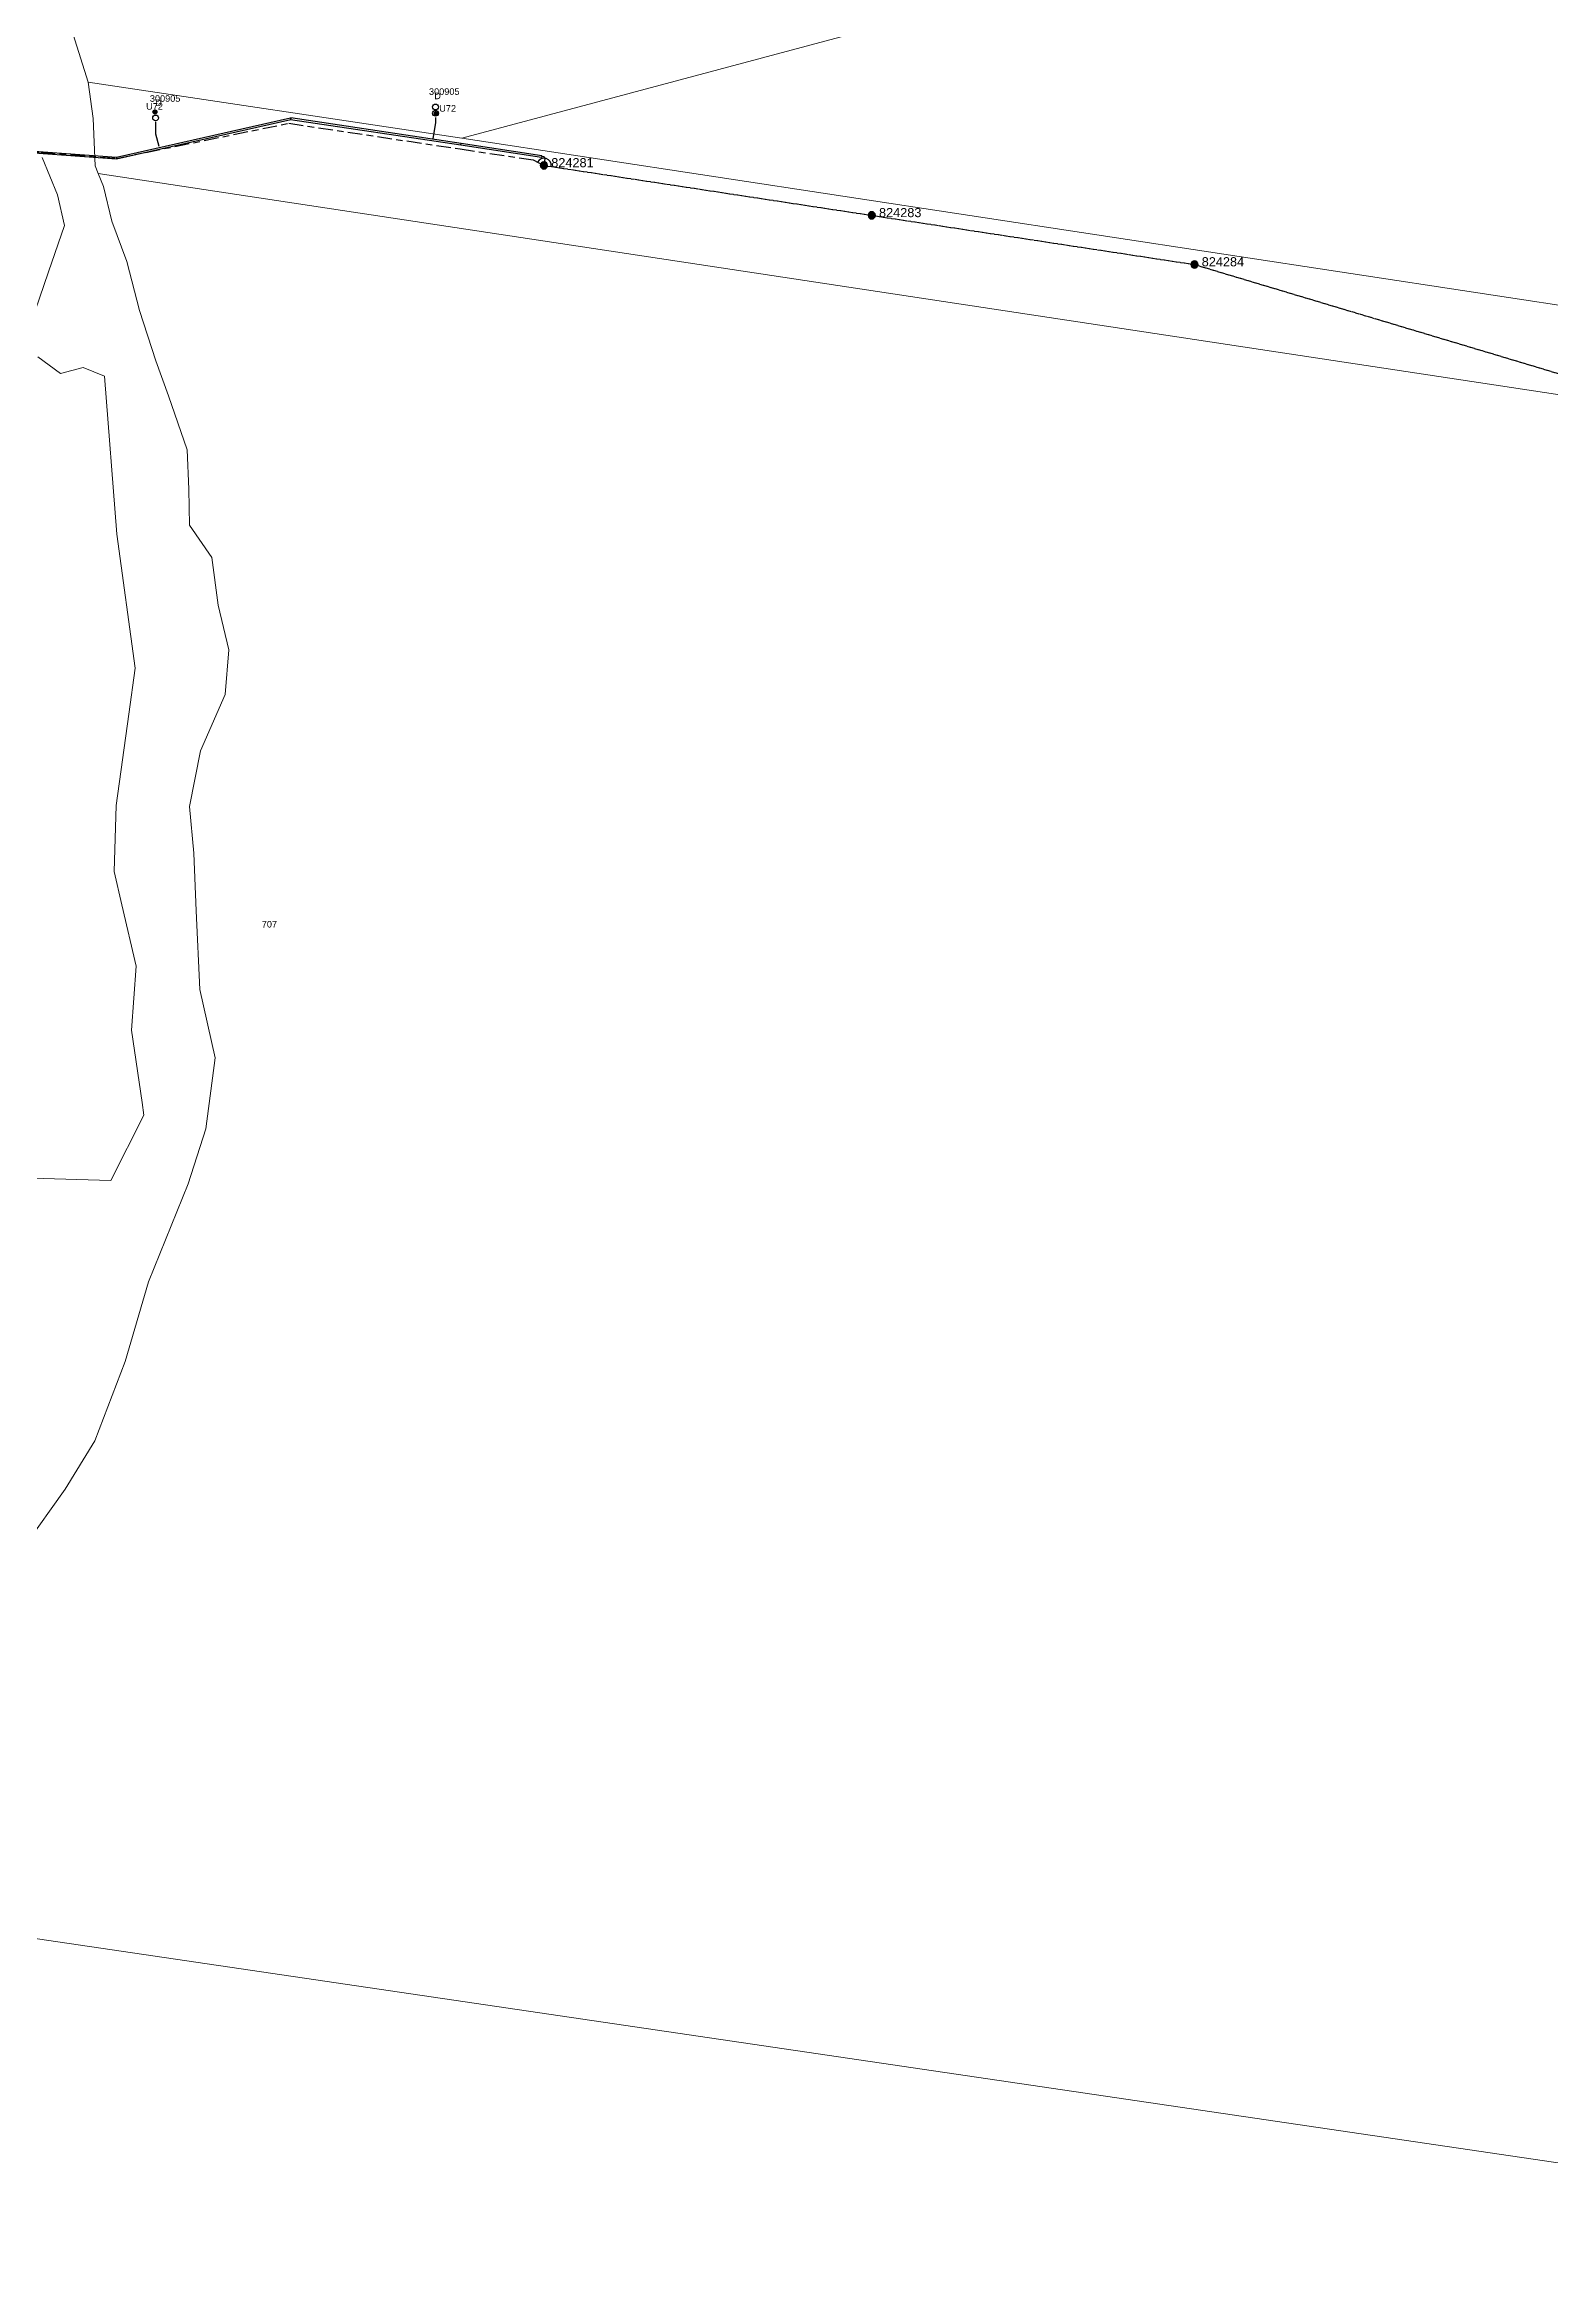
# Model space of a CAD drawing. Header units: metres. Extents: x 292510 to 295946, y 6251475 to 6256272.
# Drawn here: x 293296 to 293710, y 6253927 to 6254535 of the extents above; entities that cross this region are included whole.
import ezdxf
from ezdxf.enums import TextEntityAlignment as Align

# ---------------------------------------------------------------- set-up
doc = ezdxf.new("R2010")
doc.units = ezdxf.units.M
doc.linetypes.add('Cable Exist OH', pattern=[1, 1, 0])
doc.linetypes.add('Cable Exist UG', pattern=[8.2, 4, -1.2, 1.8, -1.2])
doc.layers.get('0').update_dxf_attribs({"color": 6})
doc.layers.add('Cadastre Land Parcels_SP_EXT', color=7, linetype='Continuous', lineweight=5)
doc.layers.add('Cadastre Roads_SP_EXT', color=7, linetype='Continuous', lineweight=5)
for name, color, linetype in [('Duct_SP_EXT', 7, 'Continuous'), ('Mains_HV_EXT', 7, 'Continuous'), ('SupportsOH_SP_TR_HV_LV_SL_EXT', 7, 'Continuous'), ('Trench_SP_EXT', 7, 'Continuous')]:
    doc.layers.add(name, color=color, linetype=linetype)
doc.styles.add('POLE_LABEL', font='arial.ttf')
doc.styles.get("Standard").update_dxf_attribs({"font": 'arial.ttf'})

# ---------------------------------------------------------------- blocks, each defined once
blk = doc.blocks.new('DUCT_EXT')
blk.add_circle((0, 0.8), 0.8)
at = {"flags": 1}
blk.add_attdef('Z', (0, 0), '', height=0.2, dxfattribs=at)
at = {"flags": 9}
for tag, p in [('DUCT_CODE', (0, 0)), ('XSECT_TYPE', (0, -0.2)), ('STATE', (0, -0.6)), ('FB_REFERENCE', (0, -0.4)), ('NOTES', (0, -0.8))]:
    blk.add_attdef(tag, text='', height=0.2, dxfattribs=at).set_placement(p, align=Align.MIDDLE_LEFT)
blk = doc.blocks.new('POLE_EXT')
blk.add_hatch(color=256).paths.add_polyline_path([(-1, 0, 1), (1, 0, 1)])
blk.add_lwpolyline([(-1, 0, 1), (1, 0, 1)], format="xyb", close=True)
for tag, height, flags, p in [('pNumber', 2.5, 8, (-17.84, 2.07)), ('OWNED_BY', 0.2, 9, (1.35, -0.4)), ('SPECIAL_USE', 0.2, 9, (1.35, -0.8)), ('STATE', 0.2, 9, (1.35, -1)), ('cLV', 0.2, 9, (1.35, -1.4)), ('hDepth', 0.2, 9, (1.35, -1.6)), ('hDia', 0.2, 9, (1.35, -1.8)), ('cHV', 0.2, 9, (1.35, -2)), ('cLinedev', 0.2, 9, (1.35, -3.4)), ('pExisting', 0.2, 9, (1.35, -3.8)), ('pFooting', 0.2, 9, (1.35, -4.4)), ('pNew', 0.2, 9, (1.35, -4.6)), ('pRelocate', 0.2, 9, (1.35, -5)), ('pRemove', 0.2, 9, (1.35, -5.2)), ('pReplace', 0.2, 9, (1.35, -5.4)), ('pStay', 0.2, 9, (1.35, -5.6)), ('pType', 0.2, 9, (1.35, -5.8)), ('cspan', 0.2, 9, (1.35, -6)), ('PARENT', 0.2, 9, (1.35, -0.6)), ('USAGE', 0.2, 9, (1.35, -1.2)), ('LBRACKET', 0.2, 9, (1.35, -2.2)), ('LExisting', 0.2, 9, (1.35, -2.4)), ('LANTNUMBER', 0.2, 9, (1.35, -2.6)), ('LOther', 0.2, 9, (1.35, -2.8)), ('LRemove', 0.2, 9, (1.35, -3)), ('LEGEND', 0.2, 9, (1.35, -3.2)), ('LOCATION', 0.2, 9, (1.35, -3.6)), ('PFNUMBER', 0.2, 9, (1.35, -4)), ('NEWPFNUMBER', 0.2, 9, (1.35, -4.2)), ('STREETNAME', 0.2, 9, (1.35, -6.2)), ('SUBURB', 0.2, 9, (1.35, -6.4)), ('OPERATED_BY', 0.2, 9, (1.36, -7.01)), ('NOTES', 0.2, 9, (1.35, -6.6)), ('MAINTAINED_BY', 0.2, 9, (1.36, -6.81))]:
    blk.add_attdef(tag, text='', height=height, dxfattribs=dict(flags=flags)).set_placement(p, align=Align.MIDDLE_LEFT)
at = {"style": 'POLE_LABEL'}
for tag, height, flags, p in [('STRUCTURE_PLANT_NUMBER', 0.2, 9, (1.35, 0.03)), ('ASSET_NUM', 2.5, 8, (2, 2)), ('STREET_CODE', 0.2, 9, (1.35, -0.2))]:
    blk.add_attdef(tag, text='', height=height, dxfattribs=dict(at, flags=flags)).set_placement(p, align=Align.MIDDLE_LEFT)
at = {"flags": 1}
blk.add_attdef('Z', (1.35, -7.33), '', height=0.2, dxfattribs=at)
blk = doc.blocks.new('CABLE_LARGE_EXT')
h = blk.add_hatch(color=256)
edge = h.paths.add_edge_path()
edge.add_arc((0, 0.55), 0.55, 0, 360)
blk.add_circle((0, 0.55), 0.55)
at = {"flags": 1}
blk.add_attdef('Z', (0, 0), '', height=0.2, dxfattribs=at)
at = {"flags": 9}
for tag, p in [('COND_CODE', (0, 0)), ('STATE', (0, -0.4)), ('XSECT_SIZE', (0, -0.6)), ('FB_REFERENCE', (0, -0.2)), ('NOTES', (0, -0.8))]:
    blk.add_attdef(tag, text='', height=0.2, dxfattribs=at).set_placement(p, align=Align.MIDDLE_LEFT)

msp = doc.modelspace()

# ---------------------------------------------------------------- linework, layer by layer
at = {"layer": 'Cadastre Land Parcels_SP_EXT', "linetype": 'Continuous'}
for points in [[(293410.55, 6254509.4), (293954.2, 6254654.75), (294030.28, 6254672.54), (294447.33, 6254756.68), (294428.03, 6254793.83), (294026.95, 6254712.96), (293982.75, 6254704.05), (293751.8, 6254642.31), (293743.99, 6254646.81), (293741.36, 6254648.33), (293705.44, 6254638.7), (293703.93, 6254636.1), (293699.42, 6254628.3), (293585.17, 6254597.75), (293500.59, 6254578.37), (293414.81, 6254565.14), (293328.3, 6254558.12), (293309.03, 6254557.95), (293297.5, 6254557.73), (293307.85, 6254524.75), (293410.55, 6254509.4)], [(293410.55, 6254509.4), (293899.01, 6254435.01), (294032.75, 6254414.69), (294182.07, 6254392), (294377.68, 6254364.69), (294630.76, 6254330), (294636.55, 6254335.3), (294635.57, 6254353.66), (294629.6, 6254388.06), (294619.34, 6254421.57), (294604.69, 6254454.51), (294447.33, 6254756.68), (294030.28, 6254672.54), (293954.2, 6254654.75), (293410.55, 6254509.4)]]:
    msp.add_lwpolyline(points, close=True, dxfattribs=at)
for points in [[(293899.16, 6254410.63), (293310.68, 6254499.68), (293312.07, 6254496.11), (293314.36, 6254486.56), (293318.47, 6254475.53), (293322.03, 6254462.1), (293326.5, 6254448.19), (293329.98, 6254438.65), (293335.07, 6254423.75), (293335.58, 6254412.96), (293335.77, 6254403.07), (293341.84, 6254394.18), (293343.6, 6254381.12), (293346.53, 6254368.87), (293345.57, 6254356.55), (293338.77, 6254341.12), (293335.77, 6254325.76), (293336.91, 6254312.99), (293337.52, 6254297.1), (293338.54, 6254275.52), (293342.8, 6254256.7), (293340.18, 6254237.25), (293335.37, 6254222.15), (293324.49, 6254195.24), (293318.01, 6254173.31), (293309.74, 6254151.55), (293301.6, 6254138.2), (293290.49, 6254122.68)], [(293293.29, 6254461.98), (293296.96, 6254472.67), (293301.35, 6254485.43), (293299.5, 6254493.83), (293295.29, 6254504.05)], [(292870.83, 6254236.09), (293314.09, 6254223.05), (293323.2, 6254241.02), (293322.69, 6254244.47), (293319.75, 6254264.35), (293321.11, 6254281.88), (293317.16, 6254298.74), (293315, 6254307.97), (293315.55, 6254326.08), (293319.06, 6254351.18), (293320.82, 6254363.79), (293315.8, 6254400.6), (293312.36, 6254444.04), (293306.56, 6254446.43), (293300.26, 6254444.74), (293294.07, 6254449.33)], [(293258.39, 6254019.93), (293892.63, 6253926.55)]]:
    msp.add_lwpolyline(points, dxfattribs=at)
at = {"layer": 'Cadastre Roads_SP_EXT', "linetype": 'Continuous'}
msp.add_lwpolyline([(294631, 6254319.82), (294630.76, 6254330), (294377.68, 6254364.69), (294182.07, 6254392), (294032.75, 6254414.69), (293899.01, 6254435.01), (293410.55, 6254509.4), (293307.85, 6254524.75), (293309.29, 6254514.77), (293309.85, 6254501.78), (293310.68, 6254499.68), (293899.16, 6254410.63), (294033.23, 6254392.14), (294631.25, 6254309.63), (294631, 6254319.82)], close=True, dxfattribs=at)
at = {"layer": 'Duct_SP_EXT'}
for p, q in [((293363.47, 6254514.94), (293315.65, 6254504.09)), ((293363.58, 6254514.48), (293315.68, 6254503.61)), ((293363.47, 6254514.94), (293363.53, 6254514.71)), ((293363.49, 6254514.47), (293363.53, 6254514.71)), ((293410.26, 6254507.48), (293363.49, 6254514.47)), ((293363.56, 6254514.95), (293363.53, 6254514.71)), ((293363.58, 6254514.48), (293363.53, 6254514.71)), ((293410.34, 6254507.96), (293363.56, 6254514.95)), ((293315.68, 6254503.61), (293235.58, 6254509.54)), ((293315.65, 6254504.09), (293235.61, 6254510.02)), ((293410.26, 6254507.48), (293410.3, 6254507.72)), ((293432.45, 6254504.1), (293410.26, 6254507.48)), ((293410.34, 6254507.96), (293410.3, 6254507.72)), ((293432.52, 6254504.58), (293410.34, 6254507.96)), ((293315.65, 6254504.09), (293315.66, 6254503.85)), ((293315.68, 6254503.61), (293315.66, 6254503.85)), ((293432.45, 6254504.1), (293432.49, 6254504.34)), ((293432.52, 6254504.58), (293432.49, 6254504.34))]:
    msp.add_line(p, q, dxfattribs=at)
for points in [[(293326.39, 6254513.93), (293326.35, 6254510.55), (293327.33, 6254507.17)], [(293403.3, 6254515.08), (293403.3, 6254513.57), (293402.59, 6254509.29)]]:
    msp.add_lwpolyline(points, dxfattribs=at)
at = {"layer": 'Mains_HV_EXT', "linetype": 'Cable Exist UG'}
msp.add_lwpolyline([(293282.31, 6254506.28), (293294.87, 6254505.5), (293315.66, 6254503.85), (293363.04, 6254513.5), (293363.04, 6254513.5), (293410.11, 6254506.43), (293430.18, 6254503.42), (293433.12, 6254501.92)], dxfattribs=at)
at = {"layer": 'Mains_HV_EXT', "linetype": 'Continuous'}
msp.add_lwpolyline([(293435.14, 6254501.61, 0.841294), (293431.35, 6254502.82)], format="xyb", dxfattribs=at)
at = {"layer": 'Mains_HV_EXT', "linetype": 'Cable Exist OH'}
msp.add_lwpolyline([(293433.12, 6254501.92), (293523.17, 6254488.2), (293611.83, 6254474.7), (293723.49, 6254441.25), (293839.11, 6254423.75), (293884.42, 6254418.93)], dxfattribs=at)
at = {"layer": 'Trench_SP_EXT', "linetype": 'Cable Exist UG'}
msp.add_lwpolyline([(293433.12, 6254501.92), (293433.42, 6254503.72), (293433.42, 6254503.72, 0.458742), (293432.95, 6254504.26), (293432.95, 6254504.26), (293432.54, 6254504.3)], format="xyb", dxfattribs=at)

# ---------------------------------------------------------------- block references
at = {"layer": 'Duct_SP_EXT'}
for name, p, rotation in [('DUCT_EXT', (293404.11, 6254517.97), 90.10378674910939), ('DUCT_EXT', (293325.61, 6254514.96), 269.9961990063882), ('CABLE_LARGE_EXT', (293325.69, 6254516.62), 269.9961990063882), ('DUCT_EXT', (293404.12, 6254516.24), 90.10378674910939), ('CABLE_LARGE_EXT', (293404.09, 6254516.14), 90.10378674910939)]:
    msp.add_blockref(name, p, dxfattribs=dict(at, rotation=rotation))
at = {"layer": 'SupportsOH_SP_TR_HV_LV_SL_EXT'}
ref = msp.add_blockref('POLE_EXT', (293433.12, 6254501.92), dxfattribs=at)
ref.add_attrib('ASSET_NUM', '824281', dxfattribs={"layer": '0', "height": 2.5, "style": 'POLE_LABEL'}).set_placement((293435.12, 6254502.67), align=Align.MIDDLE_LEFT)
ref = msp.add_blockref('POLE_EXT', (293523.17, 6254488.2), dxfattribs=at)
ref.add_attrib('ASSET_NUM', '824283', dxfattribs={"layer": '0', "height": 2.5, "style": 'POLE_LABEL'}).set_placement((293525.17, 6254488.95), align=Align.MIDDLE_LEFT)
ref = msp.add_blockref('POLE_EXT', (293611.83, 6254474.7), dxfattribs=at)
ref.add_attrib('ASSET_NUM', '824284', dxfattribs={"layer": '0', "height": 2.5, "style": 'POLE_LABEL'}).set_placement((293613.83, 6254475.45), align=Align.MIDDLE_LEFT)

# ---------------------------------------------------------------- texts
at = {"layer": 'Cadastre Land Parcels_SP_EXT'}
msp.add_text('707', height=1.8, dxfattribs=at).set_placement((293355.59, 6254292.54))
at = {"layer": 'Duct_SP_EXT'}
for s, p in [('U72', (293323.81, 6254517.22)), ('300905', (293324.84, 6254519.4)), ('D', (293326.3, 6254518.22)), ('300905', (293401.53, 6254521.3)), ('D', (293402.98, 6254520.11)), ('U72', (293404.35, 6254516.68))]:
    msp.add_text(s, height=1.8, dxfattribs=at).set_placement(p)

doc.saveas('drawing.dxf')
